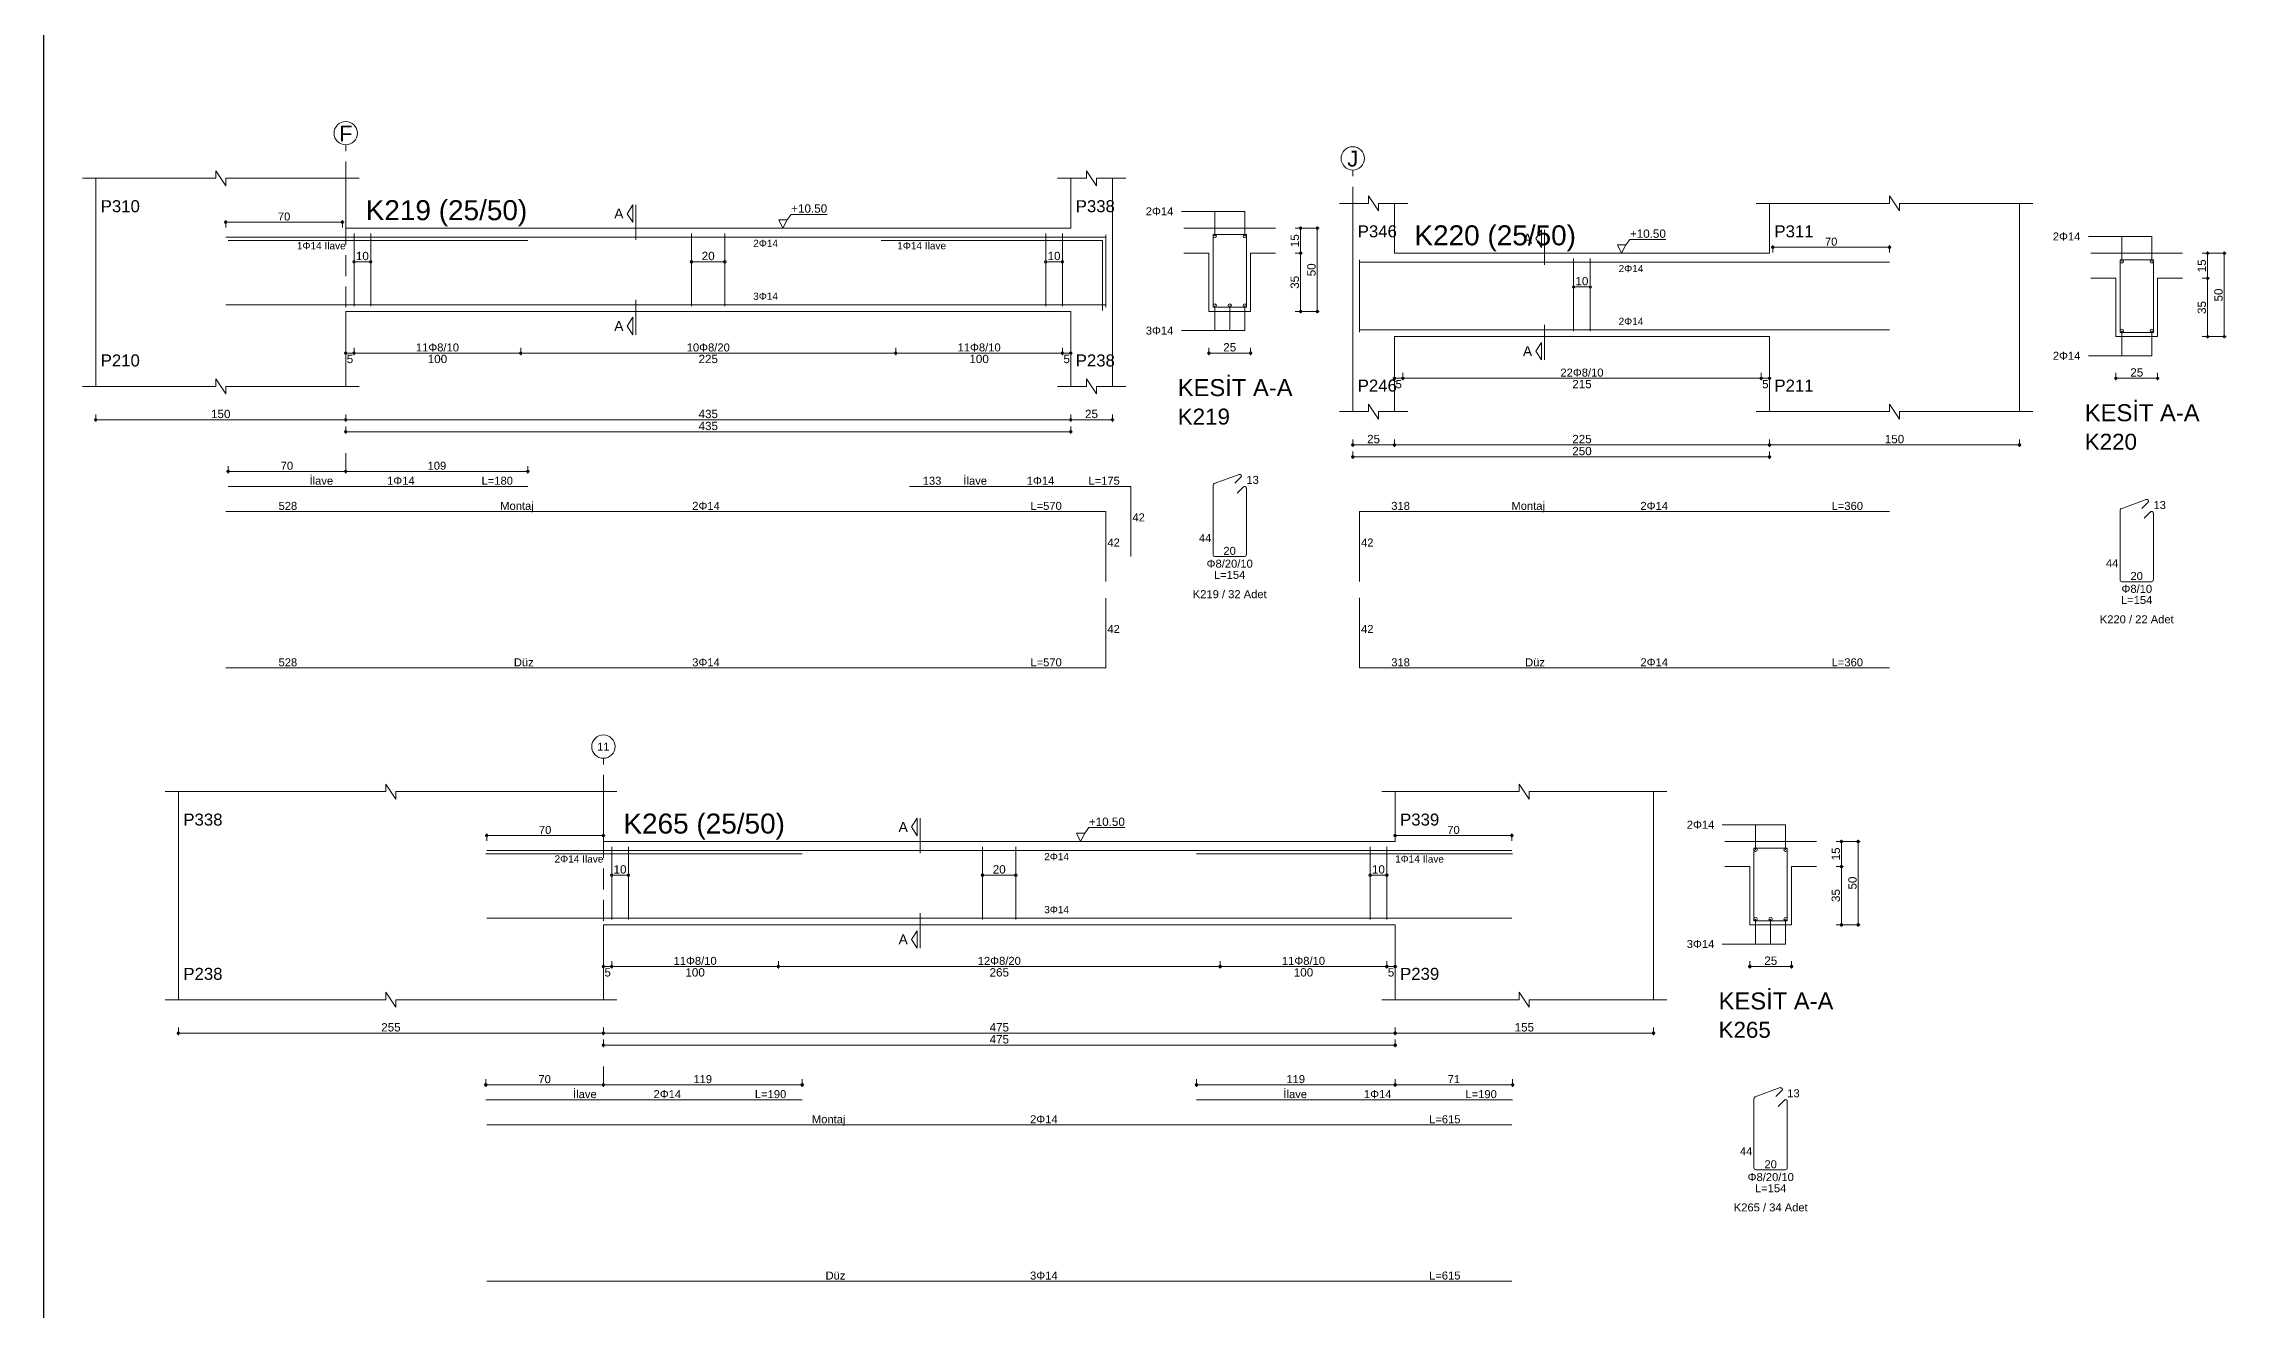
# Model space of a CAD drawing. Header units: millimetres. Extents: x 23801 to 80069, y 9628 to 14137.
# Drawn here: x 56325 to 58290, y 11858 to 12998 of the extents above; entities that cross this region are included whole.
import ezdxf

# ---------------------------------------------------------------- set-up
doc = ezdxf.new("R2010")
doc.units = ezdxf.units.MM
doc.linetypes.add('DASHDOT2', pattern=[12.7, 6.35, -3.175, 0, -3.175])
doc.linetypes.add('DASHED4', pattern=[18.75, 12.5, -6.25])
doc.layers.add('aks', color=251, linetype='DASHDOT2', lineweight=35)
for name, color, linetype in [('Donatı Topl. Uzun. Yazısı', 7, 'Continuous'), ('Donatı Uz. Yazısı', 7, 'Continuous'), ('Donatı Yazısı', 7, 'Continuous'), ('Donatı Çizgisi', 7, 'Continuous'), ('Kiriş', 7, 'Continuous'), ('Standart', 7, 'Continuous'), ('Ölçülendirme', 7, 'Continuous')]:
    doc.layers.add(name, color=color, linetype=linetype)
doc.styles.add('arial_1_18', font='arial.ttf', dxfattribs={"height": 0.2})

# ---------------------------------------------------------------- blocks, each defined once
blk = doc.blocks.new('IDE668Entity7465')
at = {"layer": 'aks', "color": 30, "linetype": 'DASHED4', "lineweight": 5}
for points in [[(7940.6, 2016.8), (7940.6, 2151.8)], [(7940.6, 1955.8), (7940.6, 1966.8)]]:
    blk.add_lwpolyline(points, dxfattribs=at)
at = {"layer": 'aks', "color": 1, "linetype": 'Continuous', "lineweight": 5}
blk.add_circle((7940.6, 2158.8), 7, dxfattribs=at)
at = {"layer": 'Donatı Çizgisi', "color": 5, "linetype": 'Continuous', "lineweight": 5}
for points in [[(7868.6, 2096.4), (8396.6, 2096.4)], [(7945.6, 2055), (7945.6, 2098.6)], [(7955.6, 2055), (7955.6, 2098.6)], [(8148.1, 2055), (8148.1, 2098.6)], [(8168.1, 2055), (8168.1, 2098.6)], [(8360.6, 2055), (8360.6, 2098.6)], [(8370.6, 2055), (8370.6, 2098.6)], [(8396.6, 2054.4), (8396.6, 2097.8)], [(8461, 2054.3), (8461, 2097.9)], [(8461, 2097.9), (8481, 2097.9)], [(8481, 2054.3), (8481, 2097.9)], [(7870.1, 2094.4), (8049.9, 2094.4)], [(8261.9, 2094.4), (8394.6, 2094.4)], [(8394.6, 2052.4), (8394.6, 2094.4)], [(7868.6, 2055.8), (8396.6, 2055.8)], [(8461, 2054.3), (8481, 2054.3)], [(8461.6, 1948.5), (8476.6, 1954)], [(8474.1, 1948.7), (8477.7, 1952.3)], [(7870.1, 1946.8), (8049.9, 1946.8)], [(8278.9, 1946.8), (8411.6, 1946.8)], [(8411.6, 1904.8), (8411.6, 1946.8)], [(8461, 1905.7), (8461, 1947.6)], [(8475.4, 1942.8), (8479.2, 1946.6)], [(8481, 1905.7), (8481, 1945.8)], [(7868.6, 1931.7), (8396.6, 1931.7)], [(8396.6, 1889.7), (8396.6, 1931.7)], [(8462, 1904.7), (8479.9, 1904.7)], [(8396.6, 1837.8), (8396.6, 1879.8)], [(7868.6, 1837.8), (8396.6, 1837.8)]]:
    blk.add_lwpolyline(points, dxfattribs=at)
for centre in [(8462, 2096.9), (8480, 2096.9), (8462, 2055.3), (8471, 2055.3), (8480, 2055.3)]:
    blk.add_circle(centre, 1, dxfattribs=at)
for centre, start, end in [((8477, 1953), 315, 110), ((8462, 1947.6), 110, 180), ((8479.9, 1945.8), 0, 135), ((8462, 1905.7), 180, 270), ((8479.9, 1905.7), 270, 0)]:
    blk.add_arc(centre, 1.02, start, end, dxfattribs=at)
at = {"layer": 'Kiriş', "color": 1, "linetype": 'Continuous', "lineweight": 5}
for points in [[(7862.6, 2131.8), (7862.6, 2136.3)], [(7868.6, 2127.3), (7862.6, 2136.3)], [(8385.1, 2131.8), (8385.1, 2136.3)], [(8391.1, 2127.3), (8385.1, 2136.3)], [(7782.6, 2131.8), (7862.6, 2131.8)], [(7790.6, 2006.8), (7790.6, 2131.8)], [(7868.6, 2127.3), (7868.6, 2131.8)], [(7868.6, 2131.8), (7948.6, 2131.8)], [(7940.6, 2101.8), (7940.6, 2131.8)], [(8367.6, 2131.8), (8385.1, 2131.8)], [(8375.6, 2101.8), (8375.6, 2131.8)], [(8391.1, 2131.8), (8408.6, 2131.8)], [(8391.1, 2127.3), (8391.1, 2131.8)], [(8400.6, 2006.8), (8400.6, 2131.8)], [(7940.6, 2101.8), (8375.6, 2101.8)], [(8443.5, 2101.8), (8498.5, 2101.8)], [(8443.5, 2086.8), (8458.5, 2086.8)], [(8458.5, 2051.8), (8458.5, 2086.8)], [(8483.5, 2086.8), (8498.5, 2086.8)], [(8483.5, 2051.8), (8483.5, 2086.8)], [(7940.6, 2051.8), (8375.6, 2051.8)], [(7940.6, 2006.8), (7940.6, 2051.8)], [(8375.6, 2006.8), (8375.6, 2051.8)], [(8458.5, 2051.8), (8483.5, 2051.8)], [(7782.6, 2006.8), (7862.6, 2006.8)], [(7868.6, 2002.3), (7862.6, 2011.3)], [(7862.6, 2006.8), (7862.6, 2011.3)], [(7868.6, 2006.8), (7948.6, 2006.8)], [(7868.6, 2002.3), (7868.6, 2006.8)], [(8367.6, 2006.8), (8385.1, 2006.8)], [(8391.1, 2002.3), (8385.1, 2011.3)], [(8385.1, 2006.8), (8385.1, 2011.3)], [(8391.1, 2006.8), (8408.6, 2006.8)], [(8391.1, 2002.3), (8391.1, 2006.8)]]:
    blk.add_lwpolyline(points, dxfattribs=at)
at = {"layer": 'Ölçülendirme', "color": 1, "linetype": 'Continuous', "lineweight": 5}
for points in [[(8109.4, 2110.5), (8112.9, 2115.8)], [(8112.9, 2105.3), (8109.4, 2110.5)], [(8112.9, 2105.3), (8112.9, 2115.8)], [(8114.6, 2094.8), (8114.6, 2115.8)], [(8205.4, 2106.8), (8207.9, 2110.1)], [(8207.9, 2110.1), (8229.4, 2110.1)], [(8442, 2111.9), (8480, 2111.9)], [(8462, 2096.9), (8462, 2111.9)], [(8480, 2096.9), (8480, 2111.9)], [(7867.6, 2105.4), (7939.6, 2105.4)], [(7868.6, 2102.1), (7868.6, 2106.6)], [(7938.6, 2102.1), (7938.6, 2106.6)], [(8202.9, 2101.8), (8200.4, 2106.8)], [(8200.4, 2106.8), (8205.4, 2106.8)], [(8205.4, 2106.8), (8202.9, 2101.8)], [(8202.9, 2101.8), (8202.9, 2101.8)], [(8510.2, 2101.8), (8524.7, 2101.8)], [(8513.5, 2050.8), (8513.5, 2102.8)], [(8523.5, 2050.8), (8523.5, 2102.8)], [(8510.2, 2086.8), (8514.7, 2086.8)], [(7945.6, 2081.6), (7955.6, 2081.6)], [(8148.1, 2081.6), (8168.1, 2081.6)], [(8360.6, 2081.6), (8370.6, 2081.6)], [(8114.6, 2037.8), (8114.6, 2058.8)], [(8109.4, 2043), (8112.9, 2048.3)], [(8112.9, 2037.8), (8109.4, 2043)], [(8112.9, 2037.8), (8112.9, 2048.3)], [(8462, 2040.3), (8462, 2055.3)], [(8471, 2040.3), (8471, 2055.3)], [(8480, 2040.3), (8480, 2055.3)], [(8510.2, 2051.8), (8524.7, 2051.8)], [(7940.6, 2025.5), (7940.6, 2030)], [(7945.6, 2025.5), (7945.6, 2030)], [(8045.6, 2025.5), (8045.6, 2030)], [(8270.6, 2025.5), (8270.6, 2030)], [(8370.6, 2025.5), (8370.6, 2030)], [(8375.6, 2025.5), (8375.6, 2030)], [(8442, 2040.3), (8480, 2040.3)], [(8458.5, 2025.5), (8458.5, 2030)], [(8483.5, 2025.5), (8483.5, 2030)], [(7939.6, 2026.8), (8376.6, 2026.8)], [(8457.5, 2026.8), (8484.5, 2026.8)], [(7789.6, 1986.8), (8401.6, 1986.8)], [(7790.6, 1985.5), (7790.6, 1990)], [(7939.6, 1979.6), (8376.6, 1979.6)], [(7940.6, 1985.5), (7940.6, 1990)], [(7940.6, 1978.3), (7940.6, 1982.8)], [(8375.6, 1985.5), (8375.6, 1990)], [(8375.6, 1978.3), (8375.6, 1982.8)], [(8400.6, 1985.5), (8400.6, 1990)], [(7869.1, 1955.8), (7941.6, 1955.8)], [(7870.1, 1954.5), (7870.1, 1959)], [(7939.6, 1955.8), (8050.9, 1955.8)], [(7940.6, 1954.5), (7940.6, 1959)], [(7940.6, 1954.5), (7940.6, 1959)], [(8049.9, 1954.5), (8049.9, 1959)]]:
    blk.add_lwpolyline(points, dxfattribs=at)
for centre in [(7868.6, 2105.4), (7938.6, 2105.4), (8513.5, 2101.8), (8523.5, 2101.8), (7945.6, 2081.6), (7955.6, 2081.6), (8148.1, 2081.6), (8168.1, 2081.6), (8360.6, 2081.6), (8370.6, 2081.6), (8513.5, 2086.8), (8513.5, 2051.8), (8523.5, 2051.8), (7940.6, 2026.8), (7945.6, 2026.8), (7945.6, 2026.8), (8045.6, 2026.8), (8045.6, 2026.8), (8270.6, 2026.8), (8270.6, 2026.8), (8370.6, 2026.8), (8370.6, 2026.8), (8375.6, 2026.8), (8458.5, 2026.8), (8483.5, 2026.8), (7790.6, 1986.8), (7940.6, 1986.8), (7940.6, 1986.8), (7940.6, 1979.6), (8375.6, 1986.8), (8375.6, 1986.8), (8375.6, 1979.6), (8400.6, 1986.8), (7870.1, 1955.8), (7940.6, 1955.8), (7940.6, 1955.8), (8049.9, 1955.8)]:
    blk.add_circle(centre, 0.75, dxfattribs=at)
at = {"layer": 'aks', "color": 1, "linetype": 'Continuous', "lineweight": 5, "style": 'arial_1_18'}
blk.add_text('F', height=9.45, dxfattribs=at).set_placement((7936.6, 2153.9))
at = {"layer": 'Donatı Topl. Uzun. Yazısı', "color": 1, "linetype": 'Continuous', "lineweight": 5, "style": 'arial_1_18'}
for s, p in [('L=180', (8022.1, 1947.8)), ('L=175', (8386.2, 1947.8)), ('L=570', (8351.4, 1932.7)), ('L=154', (8461.5, 1891.3)), ('L=570', (8351.4, 1838.8))]:
    blk.add_text(s, height=4.8, dxfattribs=at).set_placement(p)
at = {"layer": 'Donatı Uz. Yazısı', "color": 1, "linetype": 'Continuous', "lineweight": 5, "style": 'arial_1_18'}
for s, p in [('133', (8286.8, 1947.8)), ('13', (8481, 1948.3)), ('528', (7900.3, 1932.7)), ('42', (8412.6, 1925.8)), ('42', (8397.6, 1910.7)), ('44', (8452.5, 1913.4)), ('20', (8467.2, 1905.7)), ('42', (8397.6, 1858.8)), ('528', (7900.3, 1838.8))]:
    blk.add_text(s, height=4.8, dxfattribs=at).set_placement(p)
at = {"layer": 'Donatı Yazısı', "color": 5, "linetype": 'Continuous', "lineweight": 5, "style": 'arial_1_18'}
for s, height, p in [('2Φ14', 4.8, (8420.6, 2109.5)), ('1Φ14 İlave', 4.32, (7911.3, 2089.1)), ('1Φ14 İlave', 4.32, (8271.5, 2089.1)), ('3Φ14', 4.8, (8420.6, 2037.9)), ('1Φ14', 4.8, (7965.4, 1947.8)), ('1Φ14', 4.8, (8349.2, 1947.8)), ('2Φ14', 4.8, (8148.5, 1932.7)), ('Φ8/20/10', 4.8, (8457.1, 1898)), ('K219 / 32 Adet', 4.8, (8448.8, 1879.7)), ('3Φ14', 4.8, (8148.5, 1838.8))]:
    blk.add_text(s, height=height, dxfattribs=at).set_placement(p)
for s, p in [('2Φ14', (8185.1, 2090.5)), ('3Φ14', (8185.1, 2058.8))]:
    blk.add_text(s, height=4.32, rotation=360, dxfattribs=at).set_placement(p)
at = {"layer": 'Donatı Yazısı', "color": 1, "linetype": 'Continuous', "lineweight": 5, "style": 'arial_1_18'}
for s, p in [('İlave', (7918.9, 1947.8)), ('İlave', (8311.2, 1947.8)), ('Montaj', (8033.3, 1932.7)), ('Düz', (8041.5, 1838.8))]:
    blk.add_text(s, height=4.8, dxfattribs=at).set_placement(p)
at = {"layer": 'Kiriş', "color": 1, "linetype": 'Continuous', "lineweight": 5, "style": 'arial_1_18'}
for s, height, p in [('P310', 7.2, (7793.6, 2111.4)), ('K219 (25/50)', 12, (7952.6, 2106.6)), ('P338', 7.2, (8378.6, 2111.4)), ('P210', 7.2, (7793.6, 2018.8)), ('P238', 7.2, (8378.6, 2018.8)), ('KESİT A-A', 10.2, (8439.8, 2001)), ('K219', 9.6, (8439.8, 1983.9))]:
    blk.add_text(s, height=height, dxfattribs=at).set_placement(p)
at = {"layer": 'Ölçülendirme', "color": 1, "linetype": 'Continuous', "lineweight": 5, "style": 'arial_1_18'}
for s, height, p in [('70', 4.8, (7899.9, 2106.4)), ('A', 5.95, (8101.7, 2107.6)), ('+10.50', 5, (8207.9, 2111.1)), ('A', 5.95, (8101.7, 2040.1)), ('25', 5, (8467.1, 2027.8)), ('5', 5, (7941.2, 2020.8)), ('100', 5, (7989.8, 2020.8)), ('225', 5, (8152.3, 2020.8)), ('100', 5, (8314.8, 2020.8)), ('5', 5, (8371.2, 2020.8)), ('150', 5, (7859.8, 1987.8)), ('435', 5, (8152.3, 1987.8)), ('25', 5, (8384.2, 1987.8)), ('435', 5, (8152.3, 1980.6))]:
    blk.add_text(s, height=height, dxfattribs=at).set_placement(p)
for s, rotation, p in [('15', 90, (8512.5, 2090.4)), ('10', 360, (7946.7, 2082.6)), ('20', 360, (8154.2, 2082.6)), ('10', 360, (8361.7, 2082.6)), ('35', 90, (8512.5, 2065.4)), ('50', 90, (8522.5, 2072.9))]:
    blk.add_text(s, height=5, rotation=rotation, dxfattribs=at).set_placement(p)
at = {"layer": 'Ölçülendirme', "color": 5, "linetype": 'Continuous', "lineweight": 5, "style": 'arial_1_18'}
for s, p in [('11Φ8/10', (7982.7, 2027.8)), ('10Φ8/20', (8145.2, 2027.8)), ('11Φ8/10', (8307.7, 2027.8)), ('70', (7901.6, 1956.8)), ('109', (7989.7, 1956.8))]:
    blk.add_text(s, height=4.8, dxfattribs=at).set_placement(p)
blk = doc.blocks.new('IDE668Entity7466')
at = {"layer": 'aks', "color": 30, "linetype": 'DASHED4', "lineweight": 5}
blk.add_lwpolyline([(8544.8, 2001.7), (8544.8, 2136.7)], dxfattribs=at)
at = {"layer": 'aks', "color": 1, "linetype": 'Continuous', "lineweight": 5}
blk.add_circle((8544.8, 2143.7), 7, dxfattribs=at)
at = {"layer": 'Donatı Çizgisi', "color": 5, "linetype": 'Continuous', "lineweight": 5}
for points in [[(8548.8, 2039.3), (8548.8, 2082.7)], [(8677.3, 2039.9), (8677.3, 2083.5)], [(8687.3, 2039.9), (8687.3, 2083.5)], [(9005.2, 2039.2), (9005.2, 2082.8)], [(9005.2, 2082.8), (9025.2, 2082.8)], [(9025.2, 2039.2), (9025.2, 2082.8)], [(8548.8, 2081.3), (8866.8, 2081.3)], [(8548.8, 2040.7), (8866.8, 2040.7)], [(9005.2, 2039.2), (9025.2, 2039.2)], [(9005.8, 1933.4), (9020.8, 1938.9)], [(8548.8, 1889.7), (8548.8, 1931.7)], [(8548.8, 1931.7), (8866.8, 1931.7)], [(9005.2, 1890.6), (9005.2, 1932.5)], [(9018.3, 1933.6), (9021.9, 1937.2)], [(9019.6, 1927.7), (9023.4, 1931.5)], [(9025.2, 1890.6), (9025.2, 1930.7)], [(9006.2, 1889.6), (9024.1, 1889.6)], [(8548.8, 1837.8), (8548.8, 1879.9)], [(8548.8, 1837.8), (8866.8, 1837.8)]]:
    blk.add_lwpolyline(points, dxfattribs=at)
for centre in [(9006.2, 2081.8), (9024.2, 2081.8), (9006.2, 2040.2), (9024.2, 2040.2)]:
    blk.add_circle(centre, 1, dxfattribs=at)
for centre, start, end in [((9021.2, 1937.9), 315, 110), ((9006.2, 1932.5), 110, 180), ((9024.1, 1930.7), 0, 135), ((9006.2, 1890.6), 180, 270), ((9024.1, 1890.6), 270, 0)]:
    blk.add_arc(centre, 1.02, start, end, dxfattribs=at)
at = {"layer": 'Kiriş', "color": 1, "linetype": 'Continuous', "lineweight": 5}
for points in [[(8536.8, 2116.7), (8554.3, 2116.7)], [(8544.8, 1991.7), (8544.8, 2116.7)], [(8554.3, 2116.7), (8554.3, 2121.2)], [(8560.3, 2112.2), (8554.3, 2121.2)], [(8560.3, 2112.2), (8560.3, 2116.7)], [(8560.3, 2116.7), (8577.8, 2116.7)], [(8569.8, 2086.7), (8569.8, 2116.7)], [(8786.8, 2116.7), (8866.8, 2116.7)], [(8794.8, 2086.7), (8794.8, 2116.7)], [(8866.8, 2116.7), (8866.8, 2121.2)], [(8872.8, 2112.2), (8866.8, 2121.2)], [(8872.8, 2116.7), (8952.8, 2116.7)], [(8872.8, 2112.2), (8872.8, 2116.7)], [(8944.8, 1991.7), (8944.8, 2116.7)], [(8569.8, 2086.7), (8794.8, 2086.7)], [(8987.7, 2086.7), (9042.7, 2086.7)], [(8987.7, 2071.7), (9002.7, 2071.7)], [(9002.7, 2036.7), (9002.7, 2071.7)], [(9027.7, 2071.7), (9042.7, 2071.7)], [(9027.7, 2036.7), (9027.7, 2071.7)], [(8569.8, 2036.7), (8794.8, 2036.7)], [(8569.8, 1991.7), (8569.8, 2036.7)], [(8794.8, 1991.7), (8794.8, 2036.7)], [(9002.7, 2036.7), (9027.7, 2036.7)], [(8536.8, 1991.7), (8554.3, 1991.7)], [(8560.3, 1987.2), (8554.3, 1996.2)], [(8554.3, 1991.7), (8554.3, 1996.2)], [(8560.3, 1991.7), (8577.8, 1991.7)], [(8560.3, 1987.2), (8560.3, 1991.7)], [(8786.8, 1991.7), (8866.8, 1991.7)], [(8872.8, 1987.2), (8866.8, 1996.2)], [(8866.8, 1991.7), (8866.8, 1996.2)], [(8872.8, 1991.7), (8952.8, 1991.7)], [(8872.8, 1987.2), (8872.8, 1991.7)]]:
    blk.add_lwpolyline(points, dxfattribs=at)
at = {"layer": 'Ölçülendirme', "color": 1, "linetype": 'Continuous', "lineweight": 5}
for points in [[(8654.6, 2095.5), (8658.1, 2100.7)], [(8658.1, 2090.2), (8654.6, 2095.5)], [(8658.1, 2090.2), (8658.1, 2100.7)], [(8659.8, 2079.7), (8659.8, 2100.7)], [(8986.2, 2096.8), (9024.2, 2096.8)], [(9006.2, 2081.8), (9006.2, 2096.8)], [(9024.2, 2081.8), (9024.2, 2096.8)], [(8706.1, 2086.7), (8703.6, 2091.7)], [(8703.6, 2091.7), (8708.6, 2091.7)], [(8708.6, 2091.7), (8706.1, 2086.7)], [(8706.1, 2086.7), (8706.1, 2086.7)], [(8708.6, 2091.7), (8711.1, 2095)], [(8711.1, 2095), (8732.6, 2095)], [(8795.8, 2090.3), (8867.8, 2090.3)], [(8796.8, 2087.1), (8796.8, 2091.6)], [(8866.8, 2087.1), (8866.8, 2091.6)], [(9054.4, 2086.7), (9068.9, 2086.7)], [(9057.7, 2035.7), (9057.7, 2087.7)], [(9067.7, 2035.7), (9067.7, 2087.7)], [(9054.4, 2071.7), (9058.9, 2071.7)], [(8677.3, 2066.5), (8687.3, 2066.5)], [(8659.8, 2022.7), (8659.8, 2043.7)], [(8654.6, 2028), (8658.1, 2033.2)], [(8658.1, 2022.7), (8658.1, 2033.2)], [(9006.2, 2025.2), (9006.2, 2040.2)], [(9024.2, 2025.2), (9024.2, 2040.2)], [(9054.4, 2036.7), (9068.9, 2036.7)], [(8658.1, 2022.7), (8654.6, 2028)], [(8986.2, 2025.2), (9024.2, 2025.2)], [(8568.8, 2011.7), (8795.8, 2011.7)], [(8569.8, 2010.5), (8569.8, 2015)], [(8574.8, 2010.5), (8574.8, 2015)], [(8789.8, 2010.5), (8789.8, 2015)], [(8794.8, 2010.5), (8794.8, 2015)], [(9001.7, 2011.7), (9028.7, 2011.7)], [(9002.7, 2010.5), (9002.7, 2015)], [(9027.7, 2010.5), (9027.7, 2015)], [(8543.8, 1971.7), (8945.8, 1971.7)], [(8543.8, 1964.5), (8795.8, 1964.5)], [(8544.8, 1970.5), (8544.8, 1975)], [(8544.8, 1963.3), (8544.8, 1967.8)], [(8569.8, 1970.5), (8569.8, 1975)], [(8794.8, 1970.5), (8794.8, 1975)], [(8794.8, 1963.3), (8794.8, 1967.8)], [(8944.8, 1970.5), (8944.8, 1975)]]:
    blk.add_lwpolyline(points, dxfattribs=at)
for centre in [(8796.8, 2090.3), (8866.8, 2090.3), (9057.7, 2086.7), (9067.7, 2086.7), (9057.7, 2071.7), (8677.3, 2066.5), (8687.3, 2066.5), (9057.7, 2036.7), (9067.7, 2036.7), (8569.8, 2011.7), (8574.8, 2011.7), (8574.8, 2011.7), (8789.8, 2011.7), (8789.8, 2011.7), (8794.8, 2011.7), (9002.7, 2011.7), (9027.7, 2011.7), (8544.8, 1971.7), (8544.8, 1964.5), (8569.8, 1971.7), (8569.8, 1971.7), (8794.8, 1971.7), (8794.8, 1971.7), (8794.8, 1964.5), (8944.8, 1971.7)]:
    blk.add_circle(centre, 0.75, dxfattribs=at)
at = {"layer": 'aks', "color": 1, "linetype": 'Continuous', "lineweight": 5, "style": 'arial_1_18'}
blk.add_text('J', height=9.45, dxfattribs=at).set_placement((8541.5, 2138.8))
at = {"layer": 'Donatı Topl. Uzun. Yazısı', "color": 1, "linetype": 'Continuous', "lineweight": 5, "style": 'arial_1_18'}
for s, p in [('L=360', (8832.1, 1932.7)), ('L=154', (9005.7, 1876.2)), ('L=360', (8832.1, 1838.8))]:
    blk.add_text(s, height=4.8, dxfattribs=at).set_placement(p)
at = {"layer": 'Donatı Uz. Yazısı', "color": 1, "linetype": 'Continuous', "lineweight": 5, "style": 'arial_1_18'}
for s, p in [('318', (8567.9, 1932.7)), ('13', (9025.2, 1933.2)), ('42', (8549.8, 1910.7)), ('44', (8996.7, 1898.3)), ('20', (9011.4, 1890.6)), ('42', (8549.8, 1858.8)), ('318', (8567.9, 1838.8))]:
    blk.add_text(s, height=4.8, dxfattribs=at).set_placement(p)
at = {"layer": 'Donatı Yazısı', "color": 5, "linetype": 'Continuous', "lineweight": 5, "style": 'arial_1_18'}
for s, p in [('2Φ14', (8964.8, 2094.4)), ('2Φ14', (8964.8, 2022.8)), ('2Φ14', (8717.4, 1932.7)), ('Φ8/10', (9006, 1882.9)), ('K220 / 22 Adet', (8993, 1864.6)), ('2Φ14', (8717.4, 1838.8))]:
    blk.add_text(s, height=4.8, dxfattribs=at).set_placement(p)
for p in [(8704.3, 2075.4), (8704.3, 2043.7)]:
    blk.add_text('2Φ14', height=4.32, rotation=360, dxfattribs=at).set_placement(p)
at = {"layer": 'Donatı Yazısı', "color": 1, "linetype": 'Continuous', "lineweight": 5, "style": 'arial_1_18'}
for s, p in [('Montaj', (8640, 1932.7)), ('Düz', (8648.2, 1838.8))]:
    blk.add_text(s, height=4.8, dxfattribs=at).set_placement(p)
at = {"layer": 'Kiriş', "color": 1, "linetype": 'Continuous', "lineweight": 5, "style": 'arial_1_18'}
for s, height, p in [('P346', 7.2, (8547.8, 2096.3)), ('K220 (25/50)', 12, (8581.8, 2091.5)), ('P311', 7.2, (8797.8, 2096.3)), ('P246', 7.2, (8547.8, 2003.7)), ('P211', 7.2, (8797.8, 2003.7)), ('KESİT A-A', 10.2, (8984, 1985.9)), ('K220', 9.6, (8984, 1968.8))]:
    blk.add_text(s, height=height, dxfattribs=at).set_placement(p)
at = {"layer": 'Ölçülendirme', "color": 1, "linetype": 'Continuous', "lineweight": 5, "style": 'arial_1_18'}
for s, height, p in [('A', 5.95, (8646.9, 2092.5)), ('+10.50', 5, (8711.1, 2096)), ('70', 4.8, (8828.1, 2091.3)), ('A', 5.95, (8646.9, 2025)), ('25', 5, (9011.3, 2012.7)), ('5', 5, (8570.4, 2005.7)), ('215', 5, (8676.5, 2005.7)), ('5', 5, (8790.4, 2005.7)), ('25', 5, (8553.4, 1972.7)), ('225', 5, (8676.5, 1972.7)), ('150', 5, (8864, 1972.7)), ('250', 5, (8676.5, 1965.5))]:
    blk.add_text(s, height=height, dxfattribs=at).set_placement(p)
for s, rotation, p in [('15', 90, (9056.7, 2075.3)), ('10', 360, (8678.4, 2067.5)), ('35', 90, (9056.7, 2050.3)), ('50', 90, (9066.7, 2057.8))]:
    blk.add_text(s, height=5, rotation=rotation, dxfattribs=at).set_placement(p)
at = {"layer": 'Ölçülendirme', "color": 5, "linetype": 'Continuous', "lineweight": 5, "style": 'arial_1_18'}
blk.add_text('22Φ8/10', height=4.8, dxfattribs=at).set_placement((8669.4, 2012.7))
blk = doc.blocks.new('IDE668Entity7498')
at = {"layer": 'aks', "color": 30, "linetype": 'DASHED4', "lineweight": 5}
for points in [[(8095.2, 1648.6), (8095.2, 1783.6)], [(8095.2, 1587.6), (8095.2, 1598.6)]]:
    blk.add_lwpolyline(points, dxfattribs=at)
at = {"layer": 'aks', "color": 1, "linetype": 'Continuous', "lineweight": 5}
blk.add_circle((8095.2, 1790.6), 7, dxfattribs=at)
at = {"layer": 'Donatı Çizgisi', "color": 5, "linetype": 'Continuous', "lineweight": 5}
for points in [[(8100.2, 1686.8), (8100.2, 1730.4)], [(8110.2, 1686.8), (8110.2, 1730.4)], [(8322.7, 1686.8), (8322.7, 1730.4)], [(8342.7, 1686.8), (8342.7, 1730.4)], [(8555.2, 1686.8), (8555.2, 1730.4)], [(8565.2, 1686.8), (8565.2, 1730.4)], [(8785.5, 1686.1), (8785.5, 1729.7)], [(8785.5, 1729.7), (8805.5, 1729.7)], [(8805.5, 1686.1), (8805.5, 1729.7)], [(8024.7, 1726.2), (8214.5, 1726.2)], [(8025.2, 1728.2), (8640.2, 1728.2)], [(8451, 1726.2), (8640.7, 1726.2)], [(8025.2, 1687.6), (8640.2, 1687.6)], [(8785.5, 1686.1), (8805.5, 1686.1)], [(8786.2, 1580.4), (8801.2, 1585.9)], [(8024.7, 1578.6), (8214.5, 1578.6)], [(8451, 1578.6), (8640.7, 1578.6)], [(8785.5, 1537.6), (8785.5, 1579.4)], [(8798.7, 1580.5), (8802.3, 1584.2)], [(8800, 1574.6), (8803.8, 1578.4)], [(8805.5, 1537.6), (8805.5, 1577.7)], [(8025.2, 1563.5), (8640.2, 1563.5)], [(8786.6, 1536.5), (8804.5, 1536.5)], [(8025.2, 1469.7), (8640.2, 1469.7)]]:
    blk.add_lwpolyline(points, dxfattribs=at)
for centre in [(8786.5, 1728.7), (8804.5, 1728.7), (8786.5, 1687.1), (8795.5, 1687.1), (8804.5, 1687.1)]:
    blk.add_circle(centre, 1, dxfattribs=at)
for centre, start, end in [((8801.6, 1584.9), 315, 110), ((8786.6, 1579.4), 110, 180), ((8804.5, 1577.7), 0, 135), ((8786.6, 1537.6), 180, 270), ((8804.5, 1537.6), 270, 0)]:
    blk.add_arc(centre, 1.02, start, end, dxfattribs=at)
at = {"layer": 'Kiriş', "color": 1, "linetype": 'Continuous', "lineweight": 5}
for points in [[(7964.7, 1763.6), (7964.7, 1768.1)], [(7970.7, 1759.1), (7964.7, 1768.1)], [(8644.7, 1763.6), (8644.7, 1768.1)], [(8650.7, 1759.1), (8644.7, 1768.1)], [(7832.2, 1763.6), (7964.7, 1763.6)], [(7840.2, 1638.6), (7840.2, 1763.6)], [(7970.7, 1759.1), (7970.7, 1763.6)], [(7970.7, 1763.6), (8103.2, 1763.6)], [(8095.2, 1733.6), (8095.2, 1763.6)], [(8562.2, 1763.6), (8644.7, 1763.6)], [(8570.2, 1733.6), (8570.2, 1763.6)], [(8650.7, 1763.6), (8733.2, 1763.6)], [(8650.7, 1759.1), (8650.7, 1763.6)], [(8725.2, 1638.6), (8725.2, 1763.6)], [(8095.2, 1733.6), (8570.2, 1733.6)], [(8768, 1733.6), (8823, 1733.6)], [(8768, 1718.6), (8783, 1718.6)], [(8783, 1683.6), (8783, 1718.6)], [(8808, 1718.6), (8823, 1718.6)], [(8808, 1683.6), (8808, 1718.6)], [(8095.2, 1683.6), (8570.2, 1683.6)], [(8095.2, 1638.6), (8095.2, 1683.6)], [(8570.2, 1638.6), (8570.2, 1683.6)], [(8783, 1683.6), (8808, 1683.6)], [(7832.2, 1638.6), (7964.7, 1638.6)], [(7970.7, 1634.1), (7964.7, 1643.1)], [(7964.7, 1638.6), (7964.7, 1643.1)], [(7970.7, 1638.6), (8103.2, 1638.6)], [(7970.7, 1634.1), (7970.7, 1638.6)], [(8562.2, 1638.6), (8644.7, 1638.6)], [(8650.7, 1634.1), (8644.7, 1643.1)], [(8644.7, 1638.6), (8644.7, 1643.1)], [(8650.7, 1638.6), (8733.2, 1638.6)], [(8650.7, 1634.1), (8650.7, 1638.6)]]:
    blk.add_lwpolyline(points, dxfattribs=at)
at = {"layer": 'Ölçülendirme', "color": 1, "linetype": 'Continuous', "lineweight": 5}
for points in [[(8280, 1742.4), (8283.5, 1747.6)], [(8283.5, 1737.1), (8280, 1742.4)], [(8283.5, 1737.1), (8283.5, 1747.6)], [(8285.2, 1726.6), (8285.2, 1747.6)], [(8384, 1738.6), (8386.5, 1742)], [(8386.5, 1742), (8408, 1742)], [(8766.5, 1743.7), (8804.5, 1743.7)], [(8786.5, 1728.7), (8786.5, 1743.7)], [(8804.5, 1728.7), (8804.5, 1743.7)], [(8024.2, 1737.2), (8096.2, 1737.2)], [(8025.2, 1734), (8025.2, 1738.5)], [(8095.2, 1734), (8095.2, 1738.5)], [(8381.5, 1733.6), (8379, 1738.6)], [(8379, 1738.6), (8384, 1738.6)], [(8384, 1738.6), (8381.5, 1733.6)], [(8381.5, 1733.6), (8381.5, 1733.6)], [(8569.2, 1737.2), (8641.2, 1737.2)], [(8570.2, 1734), (8570.2, 1738.5)], [(8640.2, 1734), (8640.2, 1738.5)], [(8834.8, 1733.6), (8849.3, 1733.6)], [(8838, 1682.6), (8838, 1734.6)], [(8848, 1682.6), (8848, 1734.6)], [(8834.8, 1718.6), (8839.3, 1718.6)], [(8100.2, 1713.4), (8110.2, 1713.4)], [(8322.7, 1713.4), (8342.7, 1713.4)], [(8555.2, 1713.4), (8565.2, 1713.4)], [(8285.2, 1669.6), (8285.2, 1690.6)], [(8280, 1674.9), (8283.5, 1680.1)], [(8283.5, 1669.6), (8283.5, 1680.1)], [(8786.5, 1672.1), (8786.5, 1687.1)], [(8795.5, 1672.1), (8795.5, 1687.1)], [(8804.5, 1672.1), (8804.5, 1687.1)], [(8834.8, 1683.6), (8849.3, 1683.6)], [(8283.5, 1669.6), (8280, 1674.9)], [(8766.5, 1672.1), (8804.5, 1672.1)], [(8094.2, 1658.6), (8571.2, 1658.6)], [(8095.2, 1657.4), (8095.2, 1661.9)], [(8100.2, 1657.4), (8100.2, 1661.9)], [(8200.2, 1657.4), (8200.2, 1661.9)], [(8465.2, 1657.4), (8465.2, 1661.9)], [(8565.2, 1657.4), (8565.2, 1661.9)], [(8570.2, 1657.4), (8570.2, 1661.9)], [(8782, 1658.6), (8809, 1658.6)], [(8783, 1657.4), (8783, 1661.9)], [(8808, 1657.4), (8808, 1661.9)], [(7839.2, 1618.6), (8726.2, 1618.6)], [(7840.2, 1617.4), (7840.2, 1621.9)], [(8094.2, 1611.4), (8571.2, 1611.4)], [(8095.2, 1617.4), (8095.2, 1621.9)], [(8095.2, 1610.2), (8095.2, 1614.7)], [(8570.2, 1617.4), (8570.2, 1621.9)], [(8570.2, 1610.2), (8570.2, 1614.7)], [(8725.2, 1617.4), (8725.2, 1621.9)], [(8023.7, 1587.6), (8096.2, 1587.6)], [(8024.7, 1586.4), (8024.7, 1590.9)], [(8094.2, 1587.6), (8215.5, 1587.6)], [(8095.2, 1586.4), (8095.2, 1590.9)], [(8095.2, 1586.4), (8095.2, 1590.9)], [(8214.5, 1586.4), (8214.5, 1590.9)], [(8450, 1587.6), (8571.2, 1587.6)], [(8451, 1586.4), (8451, 1590.9)], [(8569.2, 1587.6), (8641.7, 1587.6)], [(8570.2, 1586.4), (8570.2, 1590.9)], [(8570.2, 1586.4), (8570.2, 1590.9)], [(8640.7, 1586.4), (8640.7, 1590.9)]]:
    blk.add_lwpolyline(points, dxfattribs=at)
for centre in [(8025.2, 1737.2), (8095.2, 1737.2), (8570.2, 1737.2), (8640.2, 1737.2), (8838, 1733.6), (8848, 1733.6), (8838, 1718.6), (8100.2, 1713.4), (8110.2, 1713.4), (8322.7, 1713.4), (8342.7, 1713.4), (8555.2, 1713.4), (8565.2, 1713.4), (8838, 1683.6), (8848, 1683.6), (8095.2, 1658.6), (8100.2, 1658.6), (8100.2, 1658.6), (8200.2, 1658.6), (8200.2, 1658.6), (8465.2, 1658.6), (8465.2, 1658.6), (8565.2, 1658.6), (8565.2, 1658.6), (8570.2, 1658.6), (8783, 1658.6), (8808, 1658.6), (7840.2, 1618.6), (8095.2, 1618.6), (8095.2, 1618.6), (8095.2, 1611.4), (8570.2, 1618.6), (8570.2, 1618.6), (8570.2, 1611.4), (8725.2, 1618.6), (8024.7, 1587.6), (8095.2, 1587.6), (8095.2, 1587.6), (8214.5, 1587.6), (8451, 1587.6), (8570.2, 1587.6), (8570.2, 1587.6), (8640.7, 1587.6)]:
    blk.add_circle(centre, 0.75, dxfattribs=at)
at = {"layer": 'aks', "color": 1, "linetype": 'Continuous', "lineweight": 5, "style": 'arial_1_18'}
blk.add_text('11', height=4.73, dxfattribs=at).set_placement((8091.5, 1788.2))
at = {"layer": 'Donatı Topl. Uzun. Yazısı', "color": 1, "linetype": 'Continuous', "lineweight": 5, "style": 'arial_1_18'}
for s, p in [('L=190', (8186.1, 1579.6)), ('L=190', (8612.4, 1579.6)), ('L=615', (8590.6, 1564.5)), ('L=154', (8786.1, 1523.1)), ('L=615', (8590.6, 1470.7))]:
    blk.add_text(s, height=4.8, dxfattribs=at).set_placement(p)
at = {"layer": 'Donatı Uz. Yazısı', "color": 1, "linetype": 'Continuous', "lineweight": 5, "style": 'arial_1_18'}
for s, p in [('13', (8805.5, 1580.1)), ('44', (8777.1, 1545.3)), ('20', (8791.8, 1537.5))]:
    blk.add_text(s, height=4.8, dxfattribs=at).set_placement(p)
at = {"layer": 'Donatı Yazısı', "color": 5, "linetype": 'Continuous', "lineweight": 5, "style": 'arial_1_18'}
for s, height, p in [('2Φ14', 4.8, (8745.2, 1741.3)), ('2Φ14 İlave', 4.32, (8065.9, 1721)), ('1Φ14 İlave', 4.32, (8570.2, 1721)), ('3Φ14', 4.8, (8745.2, 1669.7)), ('2Φ14', 4.8, (8125.3, 1579.6)), ('1Φ14', 4.8, (8551.5, 1579.6)), ('2Φ14', 4.8, (8351.2, 1564.5)), ('Φ8/20/10', 4.8, (8781.7, 1529.8)), ('K265 / 34 Adet', 4.8, (8773.4, 1511.6)), ('3Φ14', 4.8, (8351.2, 1470.7))]:
    blk.add_text(s, height=height, dxfattribs=at).set_placement(p)
for s, p in [('2Φ14', (8359.7, 1722.4)), ('3Φ14', (8359.7, 1690.6))]:
    blk.add_text(s, height=4.32, rotation=360, dxfattribs=at).set_placement(p)
at = {"layer": 'Donatı Yazısı', "color": 1, "linetype": 'Continuous', "lineweight": 5, "style": 'arial_1_18'}
for s, p in [('İlave', (8077, 1579.6)), ('İlave', (8503.2, 1579.6)), ('Montaj', (8220.3, 1564.5)), ('Düz', (8228.5, 1470.7))]:
    blk.add_text(s, height=4.8, dxfattribs=at).set_placement(p)
at = {"layer": 'Kiriş', "color": 1, "linetype": 'Continuous', "lineweight": 5, "style": 'arial_1_18'}
for s, height, p in [('P338', 7.2, (7843.2, 1743.2)), ('K265 (25/50)', 12, (8107.2, 1738.4)), ('P339', 7.2, (8573.2, 1743.2)), ('P238', 7.2, (7843.2, 1650.6)), ('P239', 7.2, (8573.2, 1650.6)), ('KESİT A-A', 10.2, (8764.3, 1632.8)), ('K265', 9.6, (8764.3, 1615.8))]:
    blk.add_text(s, height=height, dxfattribs=at).set_placement(p)
at = {"layer": 'Ölçülendirme', "color": 1, "linetype": 'Continuous', "lineweight": 5, "style": 'arial_1_18'}
for s, height, p in [('70', 4.8, (8056.5, 1738.2)), ('A', 5.95, (8272.3, 1739.4)), ('+10.50', 5, (8386.5, 1743)), ('70', 4.8, (8601.5, 1738.2)), ('A', 5.95, (8272.3, 1671.9)), ('25', 5, (8791.7, 1659.6)), ('5', 5, (8095.8, 1652.6)), ('100', 5, (8144.4, 1652.6)), ('265', 5, (8326.9, 1652.6)), ('100', 5, (8509.4, 1652.6)), ('5', 5, (8565.8, 1652.6)), ('255', 5, (7961.9, 1619.6)), ('475', 5, (8326.9, 1619.6)), ('155', 5, (8641.9, 1619.6)), ('475', 5, (8326.9, 1612.4))]:
    blk.add_text(s, height=height, dxfattribs=at).set_placement(p)
for s, rotation, p in [('15', 90, (8837.1, 1722.3)), ('10', 360, (8101.3, 1714.4)), ('20', 360, (8328.8, 1714.4)), ('10', 360, (8556.3, 1714.4)), ('35', 90, (8837.1, 1697.3)), ('50', 90, (8847.1, 1704.8))]:
    blk.add_text(s, height=5, rotation=rotation, dxfattribs=at).set_placement(p)
at = {"layer": 'Ölçülendirme', "color": 5, "linetype": 'Continuous', "lineweight": 5, "style": 'arial_1_18'}
for s, p in [('11Φ8/10', (8137.3, 1659.6)), ('12Φ8/20', (8319.8, 1659.6)), ('11Φ8/10', (8502.3, 1659.6)), ('70', (8056.2, 1588.6)), ('119', (8149.2, 1588.6)), ('119', (8505, 1588.6)), ('71', (8601.7, 1588.6))]:
    blk.add_text(s, height=4.8, dxfattribs=at).set_placement(p)

msp = doc.modelspace()

# ---------------------------------------------------------------- linework, layer by layer
msp.add_line((56325.3, 9637.3), (56325.3, 14137.3))

# ---------------------------------------------------------------- block references
at = {"layer": 'Standart', "xscale": 1.5, "yscale": 1.5, "zscale": 1.5}
for name in ['IDE668Entity7465', 'IDE668Entity7466', 'IDE668Entity7498']:
    msp.add_blockref(name, (44686.2, 9678.8), dxfattribs=at)

doc.saveas('drawing.dxf')
